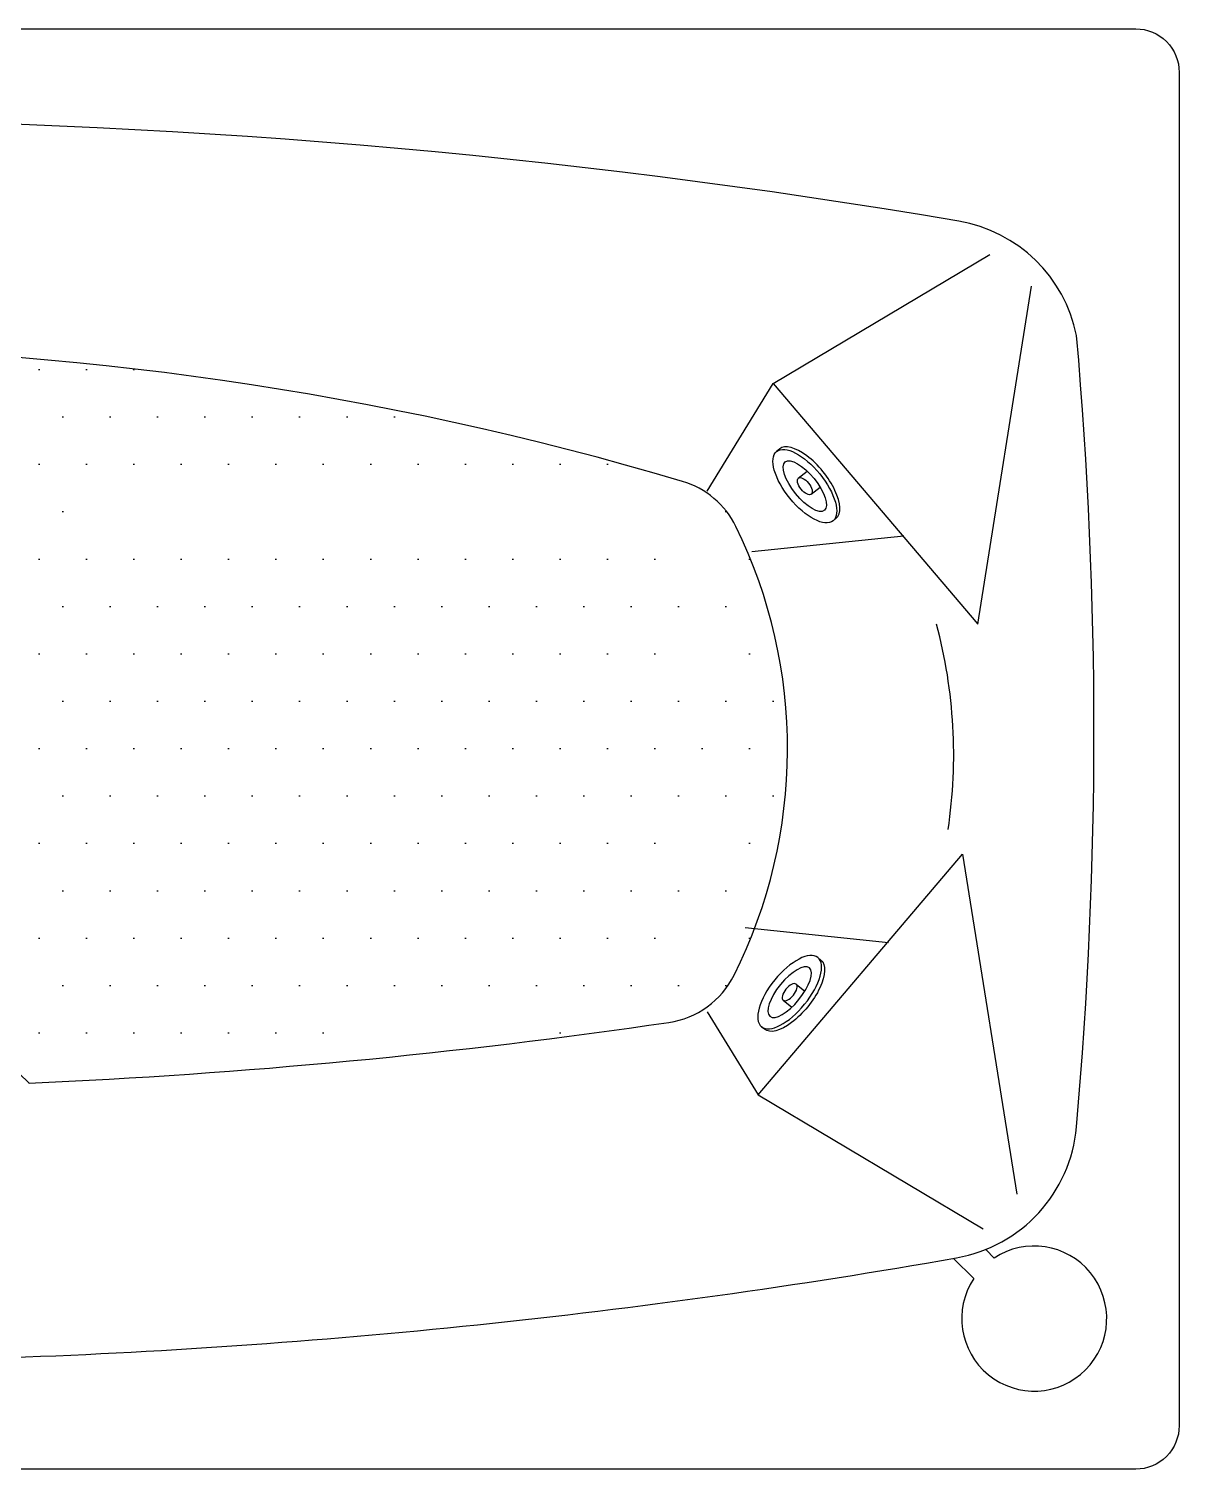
# Model space of a CAD drawing. Header units: millimetres. Extents: x -1273.06 to -1271.56, y 2243.96 to 2244.72.
# Drawn here: x -1272.17 to -1271.563, y 2243.96 to 2244.72 of the extents above; entities that cross this region are included whole.
import ezdxf

# ---------------------------------------------------------------- set-up
doc = ezdxf.new("R2010")
doc.units = ezdxf.units.MM
doc.header["$LTSCALE"] = 10
doc.layers.add('jacuzzi', color=1, linetype='Continuous')

msp = doc.modelspace()

# ---------------------------------------------------------------- hatches: boundary and pattern name
at = {"layer": 'jacuzzi'}
h = msp.add_hatch(dxfattribs=at)
h.set_pattern_fill('DOTS', color=256, scale=0.4, style=0)
h.set_pattern_definition([(0, (-1272.264676, 2242.99028), (0.0125, 0.025), [0, -0.025])])
edge = h.paths.add_edge_path()
edge.add_arc((-1272.31284, 2242.83586), 1.7162, 73.48765, 106.62594)
edge.add_arc((-1271.83813, 2244.43718), 0.046, 26.11047, 73.48765)
edge.add_arc((-1272.03629, 2244.34006), 0.26667, 333.41992, 386.11047)
edge.add_arc((-1271.83894, 2244.24132), 0.046, 278.34849, 333.41992)
edge.add_arc((-1272.31284, 2247.47068), 3.30995, 272.47096, 278.34849)
edge.add_line((-1272.16985, 2244.16353), (-1272.19201, 2244.18503))
edge.add_line((-1272.24395, 2244.18145), (-1272.19201, 2244.18503))
edge.add_arc((-1272.24458, 2244.21145), 0.03, 180, 270.79727)
edge.add_arc((-1272.31284, 2244.22306), 0.03827, 0, 180)
edge.add_arc((-1272.38111, 2244.21145), 0.03, 269.20273, 360)
edge.add_line((-1272.27458, 2244.22306), (-1272.27458, 2244.21145))
edge.add_line((-1272.35111, 2244.22306), (-1272.35111, 2244.21145))
edge.add_line((-1272.38173, 2244.18145), (-1272.43367, 2244.18503))
edge.add_line((-1272.45584, 2244.16353), (-1272.43367, 2244.18503))
edge.add_arc((-1272.31284, 2247.47068), 3.30995, 261.85194, 267.52904)
edge.add_arc((-1272.77545, 2244.23968), 0.046, 212.55924, 261.85194)
edge.add_arc((-1272.58946, 2244.35844), 0.26667, 181.37134, 212.55924)
edge.add_arc((-1272.58946, 2244.34568), 0.26667, 155.75947, 178.62866)
edge.add_arc((-1272.79075, 2244.43631), 0.04592, 106.62594, 155.75947)

# ---------------------------------------------------------------- linework, layer by layer
for p, q in [((-1271.77713, 2244.53293), (-1271.66284, 2244.60091)), ((-1271.66916, 2244.40586), (-1271.64073, 2244.5843)), ((-1271.81202, 2244.4761), (-1271.77713, 2244.53293)), ((-1271.77713, 2244.53293), (-1271.66916, 2244.40586)), ((-1271.77371, 2244.49836), (-1271.77536, 2244.49703)), ((-1271.76391, 2244.48297), (-1271.75931, 2244.48671)), ((-1271.75704, 2244.47453), (-1271.75244, 2244.47827)), ((-1271.74395, 2244.46181), (-1271.74559, 2244.46047)), ((-1271.78843, 2244.44423), (-1271.70825, 2244.45257)), ((-1271.78514, 2244.15759), (-1271.67716, 2244.28465)), ((-1271.67716, 2244.28465), (-1271.64857, 2244.10517)), ((-1271.7919, 2244.24581), (-1271.71626, 2244.23794)), ((-1271.75196, 2244.22871), (-1271.7536, 2244.23004)), ((-1271.76505, 2244.21598), (-1271.76045, 2244.21224)), ((-1271.77192, 2244.20755), (-1271.76732, 2244.2038)), ((-1271.81202, 2244.20137), (-1271.78514, 2244.15759)), ((-1271.78172, 2244.19215), (-1271.78336, 2244.19349)), ((-1272.16985, 2244.16353), (-1272.19201, 2244.18503)), ((-1271.78514, 2244.15759), (-1271.66636, 2244.08693)), ((-1271.66047, 2244.07145), (-1271.66474, 2244.07573)), ((-1271.67129, 2244.06063), (-1271.68197, 2244.07131))]:
    msp.add_line(p, q, dxfattribs=at)
at = {"layer": 'jacuzzi', "color": 3}
msp.add_lwpolyline([(-1273.03988, 2244.72006, 0.414214), (-1273.06284, 2244.6971, -0.414214), (-1273.03988, 2244.72006), (-1271.5858, 2244.72006, -0.414214), (-1271.56284, 2244.6971), (-1271.56284, 2243.98302, -0.414214), (-1271.5858, 2243.96006), (-1273.03988, 2243.96006, -0.414214), (-1273.06284, 2243.98302), (-1273.06284, 2244.6971)], format="xyb", dxfattribs=at)
at = {"layer": 'jacuzzi'}
for centre, radius, start, end in [((-1272.31284, 2240.89374), 3.77832, 80.34597, 99.65403), ((-1271.69206, 2244.5431), 0.07653, 11.3689, 80.34597), ((-1273.98422, 2244.34942), 2.37638, 354.95995, 5.04003), ((-1272.31284, 2242.83586), 1.7162, 73.48765, 106.62594), ((-1271.83813, 2244.43718), 0.046, 26.11047, 73.48765), ((-1272.03629, 2244.34006), 0.26667, 333.41992, 26.11047), ((-1271.94856, 2244.337), 0.26667, 351.50853, 14.96439), ((-1271.83894, 2244.24132), 0.046, 278.34849, 333.41992), ((-1272.31284, 2247.47068), 3.30995, 272.47096, 278.34849), ((-1271.69373, 2244.14742), 0.077, 279.93822, 354.95995), ((-1271.63937, 2244.03953), 0.03827, 146.53696, 123.46304), ((-1272.31284, 2247.68084), 3.66426, 271.95493, 279.93822)]:
    msp.add_arc(centre, radius, start, end, dxfattribs=at)
for major_axis, ratio in [((0.01488, -0.01828), 0.431953), ((0.01039, -0.01276), 0.381644)]:
    msp.add_ellipse((-1271.76047, 2244.47875), major_axis=major_axis, ratio=ratio, dxfattribs=at)
for centre, major_axis, ratio, start_param, end_param in [((-1271.75883, 2244.48009), (0.01488, -0.01828), 0.431953, 6.283185, 9.424778), ((-1271.76047, 2244.47875), (-0.00343, 0.00422), 0.461888, -3.141592653589793, 3.141592653589793)]:
    msp.add_ellipse(centre, major_axis=major_axis, ratio=ratio, start_param=start_param, end_param=end_param, dxfattribs=at)
at = {"layer": 'jacuzzi', "extrusion": (0, 0, -1)}
for major_axis, ratio in [((0.01488, 0.01828), 0.431953), ((0.01039, 0.01276), 0.381644)]:
    msp.add_ellipse((-1271.76848, 2244.21177), major_axis=major_axis, ratio=ratio, dxfattribs=at)
for centre, major_axis, ratio, start_param, end_param in [((-1271.76684, 2244.21043), (0.01488, 0.01828), 0.431953, 0, 3.141593), ((-1271.76848, 2244.21177), (0.00343, 0.00422), 0.461888, 4.712389, 10.995574)]:
    msp.add_ellipse(centre, major_axis=major_axis, ratio=ratio, start_param=start_param, end_param=end_param, dxfattribs=at)

doc.saveas('drawing.dxf')
